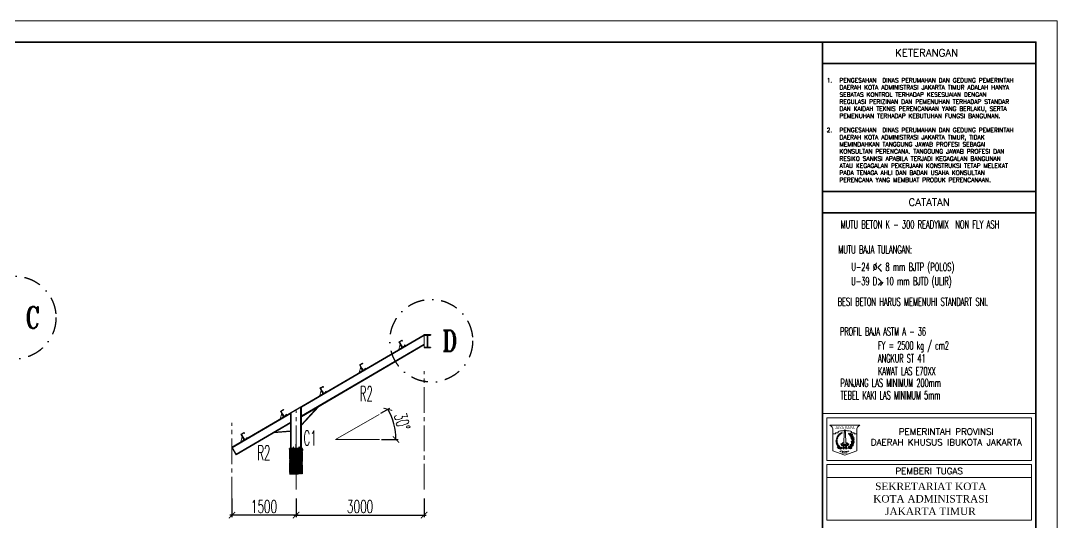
# Model space of a CAD drawing. Header units: inches. Extents: x 266054 to 836293, y -258454 to -102650.
# Drawn here: x 373188 to 397465, y -242691 to -230941 of the extents above; entities that cross this region are included whole.
import ezdxf
from ezdxf.enums import TextEntityAlignment as Align

# ---------------------------------------------------------------- set-up
doc = ezdxf.new("R2010")
doc.units = ezdxf.units.IN
doc.header["$LTSCALE"] = 800
doc.header["$MEASUREMENT"] = 0
for name, pattern in [('CENTER2', [1.125, 0.75, -0.125, 0.125, -0.125]), ('DASHDOT', [1, 0.5, -0.25, 0, -0.25]), ('HIDDEN', [0.375, 0.25, -0.125])]:
    doc.linetypes.add(name, pattern=pattern)
for name, color, linetype in [('03-GRS', 3, 'Continuous'), ('Balok', 4, 'HIDDEN'), ('HAT', 8, 'Continuous'), ('KOL', 5, 'Continuous'), ('LOGO', 7, 'Continuous'), ('TEXT', 4, 'Continuous'), ('TEXT1', 7, 'Continuous'), ('TXT', 7, 'Continuous'), ('WF', 3, 'Continuous')]:
    doc.layers.add(name, color=color, linetype=linetype)
for name, color, linetype, lineweight in [('ars', 11, 'Continuous', 0), ('AS', 8, 'CENTER2', 5), ('atap', 7, 'Continuous', 20), ('DIM', 251, 'Continuous', 0), ('DM', 8, 'Continuous', 5), ('GRS KOP', 1, 'Continuous', 35), ('hacht', 8, 'Continuous', 5), ('kop', 7, 'Continuous', 20), ('TX1', 7, 'Continuous', 0)]:
    doc.layers.add(name, color=color, linetype=linetype, lineweight=lineweight)
doc.styles.add('BARU', font='arial.ttf')
doc.styles.add('DICK STYLE 100', font='romans.shx', dxfattribs={"width": 0.6, "height": 300})
doc.styles.add('ROMAND', font='romant.shx', dxfattribs={"width": 0.75, "height": 300})
doc.styles.add('ROMANS', font='romans.shx', dxfattribs={"width": 0.8, "height": 0.25})
doc.styles.get("Standard").update_dxf_attribs({"font": 'romans.shx'})
doc.dimstyles.new('100 A', dxfattribs={"dimtxt": 250, "dimasz": 150, "dimexe": 50, "dimexo": 50, "dimgap": 50, "dimtad": 1, "dimdec": 0, "dimrnd": 1, "dimtxsty": 'DICK STYLE 100', "dimblk": 'ARCHTICK', "dimcen": 100, "dimdle": 50, "dimclrd": 18, "dimclre": 18, "dimclrt": 7, "dimadec": 0, "dimazin": 2, "dimtfac": 1, "dimtdec": 0, "dimtix": 1, "dimtmove": 0, "dimatfit": 3, "dimfxl": 0, "dimarcsym": 0})

# ---------------------------------------------------------------- blocks, each defined once
blk = doc.blocks.new('_ArchTick')
at = {"layer": 'LOGO', "color": 0, "const_width": 0.15}
blk.add_lwpolyline([(-0.5, -0.5), (0.5, 0.5)], dxfattribs=at)
blk = doc.blocks.new('*D196')
at = {"layer": 'Defpoints', "color": 0, "ltscale": 5}
for p in [(378136, -242087), (379636, -242087), (378136, -242523)]:
    blk.add_point(p, dxfattribs=at)
at = {"layer": 'hacht', "color": 18, "lineweight": -2, "ltscale": 5}
for p, q in [((378136, -242137), (378136, -242573)), ((379636, -242137), (379636, -242573)), ((379686, -242523), (378086, -242523))]:
    blk.add_line(p, q, dxfattribs=at)
at = {"layer": 'hacht', "color": 18, "lineweight": -2, "ltscale": 5, "xscale": 150, "yscale": 150, "zscale": 150, "rotation": 180}
blk.add_blockref('_ArchTick', (378136, -242523), dxfattribs=at)
at = {"layer": 'hacht', "color": 18, "lineweight": -2, "ltscale": 5, "xscale": 150, "yscale": 150, "zscale": 150}
blk.add_blockref('_ArchTick', (379636, -242523), dxfattribs=at)
at = {"layer": 'hacht', "color": 7, "ltscale": 5, "insert": (378886, -242323), "char_height": 300, "attachment_point": 5, "style": 'DICK STYLE 100'}
blk.add_mtext('1500', dxfattribs=at)
blk = doc.blocks.new('*D197')
at = {"layer": 'Defpoints', "color": 0, "ltscale": 5}
for p in [(379636, -242087), (382636, -242087), (382636, -242523)]:
    blk.add_point(p, dxfattribs=at)
at = {"layer": 'hacht', "color": 18, "lineweight": -2, "ltscale": 5}
for p, q in [((379636, -242137), (379636, -242573)), ((382636, -242137), (382636, -242573)), ((379586, -242523), (382686, -242523))]:
    blk.add_line(p, q, dxfattribs=at)
at = {"layer": 'hacht', "color": 18, "lineweight": -2, "ltscale": 5, "xscale": 150, "yscale": 150, "zscale": 150, "rotation": 180}
blk.add_blockref('_ArchTick', (379636, -242523), dxfattribs=at)
at = {"layer": 'hacht', "color": 18, "lineweight": -2, "ltscale": 5, "xscale": 150, "yscale": 150, "zscale": 150}
blk.add_blockref('_ArchTick', (382636, -242523), dxfattribs=at)
at = {"layer": 'hacht', "color": 7, "ltscale": 5, "insert": (381136, -242323), "char_height": 300, "attachment_point": 5, "style": 'DICK STYLE 100'}
blk.add_mtext('3000', dxfattribs=at)
blk = doc.blocks.new('*D209')
at = {"layer": 'Defpoints', "color": 0, "ltscale": 5}
for p in [(381581, -240163), (381954, -240506), (380560, -240752), (380560, -240752), (381589, -240752)]:
    blk.add_point(p, dxfattribs=at)
at = {"layer": 'hacht', "color": 18, "lineweight": -2, "ltscale": 5}
for p, q in [((381624, -240138), (381830, -240019)), ((381639, -240752), (382026, -240752))]:
    blk.add_line(p, q, dxfattribs=at)
blk.add_arc((380560, -240752), 1416, 360, 30, dxfattribs=at)
at = {"layer": 'hacht', "color": 18, "lineweight": -2, "ltscale": 5, "xscale": 150, "yscale": 150, "zscale": 150}
for p, rotation in [((381786, -240044), 119.999999999989), ((381976, -240752), 269.9999999999984)]:
    blk.add_blockref('_ArchTick', p, dxfattribs=dict(at, rotation=rotation))
at = {"layer": 'hacht', "color": 7, "ltscale": 5, "insert": (382121, -240334), "char_height": 300, "attachment_point": 5, "rotation": 285, "style": 'DICK STYLE 100'}
blk.add_mtext('30°', dxfattribs=at)
blk = doc.blocks.new('kop')
at = {"layer": 'ars'}
for p, q in [((74.316, 35.599), (74.29, 35.614)), ((74.328, 35.595), (74.333, 35.581)), ((74.373, 35.526), (74.347, 35.541)), ((74.373, 35.526), (74.375, 35.555)), ((74.395, 35.468), (74.406, 35.457)), ((74.408, 35.467), (74.408, 35.452)), ((74.267, 34.989), (74.296, 34.992)), ((74.332, 35.048), (74.331, 35.078)), ((74.347, 35.066), (74.372, 35.081)), ((74.416, 35.202), (74.401, 35.228)), ((74.429, 35.366), (74.409, 35.388)), ((74.416, 35.202), (74.434, 35.225)), ((74.425, 35.289), (74.43, 35.273)), ((74.429, 35.366), (74.437, 35.394)), ((74.436, 35.304), (74.431, 35.29))]:
    blk.add_line(p, q, dxfattribs=at)
for centre, radius, start, end in [((74.072, 35.315), 0.405, 114.0856, 237.6325), ((73.717, 35.456), 0.0488, 158.8649, 223.3262), ((73.636, 35.44), 0.0488, 338.8649, 43.3262), ((73.667, 35.469), 0.0488, 287.1453, 351.6066), ((73.73, 35.415), 0.0488, 107.1453, 171.6066), ((73.736, 35.493), 0.0488, 150.2996, 214.761), ((73.654, 35.489), 0.0488, 330.2996, 34.761), ((73.743, 35.451), 0.0488, 98.58, 163.0414), ((73.689, 35.513), 0.0488, 278.58, 343.0414), ((73.756, 35.528), 0.0488, 145.7989, 210.2603), ((73.673, 35.531), 0.0488, 325.7989, 30.2603), ((73.71, 35.552), 0.0488, 274.0793, 338.5407), ((73.759, 35.485), 0.0488, 94.0793, 158.5407), ((73.78, 35.56), 0.0488, 139.3679, 203.8292), ((73.698, 35.572), 0.0488, 319.3679, 23.8292), ((73.778, 35.517), 0.0488, 87.6483, 152.1096), ((73.737, 35.589), 0.0488, 267.6483, 332.1096), ((73.807, 35.589), 0.0488, 133.8416, 198.303), ((73.727, 35.609), 0.0488, 313.8416, 18.303), ((73.801, 35.547), 0.0488, 82.122, 146.5834), ((73.767, 35.622), 0.0488, 262.122, 326.5834), ((73.831, 35.612), 0.0439, 126.6239, 191.0853), ((73.761, 35.639), 0.0439, 306.6239, 11.0853), ((73.821, 35.575), 0.0439, 74.9043, 139.3657), ((73.799, 35.646), 0.0439, 254.9043, 319.3657), ((73.848, 35.632), 0.0352, 123.961, 188.4223), ((73.794, 35.656), 0.0352, 303.961, 8.4223), ((73.839, 35.603), 0.0352, 72.2414, 136.7027), ((73.824, 35.66), 0.0352, 252.2414, 316.7027), ((73.821, 35.676), 0.0352, 297.7406, 2.2019), ((73.873, 35.647), 0.0352, 117.7406, 182.2019), ((73.86, 35.619), 0.0352, 66.021, 130.4823), ((73.852, 35.677), 0.0352, 246.021, 310.4823), ((73.892, 35.661), 0.0281, 113.4007, 177.862), ((73.852, 35.688), 0.0281, 293.4007, 357.862), ((73.88, 35.64), 0.0281, 61.6811, 126.1424), ((73.877, 35.687), 0.0281, 241.6811, 306.1424), ((73.876, 35.701), 0.0281, 293.4007, 357.862), ((73.915, 35.674), 0.0281, 113.4007, 177.862), ((73.904, 35.653), 0.0281, 61.6811, 126.1424), ((73.901, 35.7), 0.0281, 241.6811, 306.1424), ((73.911, 35.713), 0.0281, 260.9368, 325.3982), ((73.93, 35.669), 0.0281, 80.9368, 145.3982), ((74.027, 35.315), 0.405, 302.3675, 44.4851), ((74.279, 35.674), 0.0613, 235.5154, 280.6207), ((74.24, 35.613), 0.0507, 1.4248, 71.624), ((74.336, 35.601), 0.0613, 235.5154, 280.6207), ((74.383, 35.652), 0.0795, 151.1819, 225.9956), ((74.296, 35.54), 0.0507, 1.4248, 71.624), ((74.32, 35.44), 0.0795, 20.9123, 95.7261), ((74.387, 35.547), 0.0795, 200.9123, 275.7261), ((74.259, 35.633), 0.0795, 331.1819, 45.9956), ((74.406, 35.596), 0.0507, 162.5946, 232.7938), ((74.333, 35.6), 0.0613, 313.598, 358.7033), ((74.479, 35.504), 0.0795, 133.1999, 208.0136), ((74.354, 35.525), 0.0795, 313.1999, 28.0136), ((74.476, 35.427), 0.0507, 150.0679, 220.2671), ((73.61, 35.253), 0.061, 2.2926, 66.7539), ((73.696, 35.312), 0.061, 182.2926, 246.7539), ((73.623, 35.191), 0.061, 12.6628, 77.1241), ((73.696, 35.264), 0.061, 192.6628, 257.1241), ((73.7, 35.362), 0.061, 172.3995, 236.8608), ((73.607, 35.319), 0.061, 352.3995, 56.8608), ((73.702, 35.225), 0.061, 200.2151, 264.6765), ((73.639, 35.143), 0.061, 20.2151, 84.6765), ((73.711, 35.414), 0.061, 164.619, 229.0804), ((73.612, 35.384), 0.061, 344.619, 49.0804), ((73.715, 35.183), 0.061, 206.1601, 270.6214), ((73.661, 35.095), 0.061, 26.1601, 90.6214), ((73.728, 35.316), 0.061, 120.6799, 185.1412), ((73.636, 35.364), 0.061, 300.6799, 5.1412), ((73.73, 35.271), 0.061, 130.573, 195.0343), ((73.647, 35.424), 0.061, 292.8994, 357.3608), ((73.732, 35.365), 0.061, 112.8994, 177.3608), ((73.632, 35.302), 0.061, 310.573, 15.0343), ((73.738, 35.23), 0.061, 140.9432, 205.4045), ((73.736, 35.145), 0.061, 208.508, 272.9693), ((73.685, 35.055), 0.061, 28.508, 92.9693), ((73.635, 35.243), 0.061, 320.9432, 25.4045), ((73.751, 35.19), 0.061, 140.9432, 205.4045), ((73.649, 35.203), 0.061, 320.9432, 25.4045), ((73.716, 35.015), 0.061, 40.0311, 104.4924), ((73.747, 35.113), 0.061, 220.0311, 284.4924), ((73.768, 35.153), 0.061, 146.9028, 211.3642), ((73.665, 35.155), 0.061, 326.9028, 31.3642), ((73.75, 34.978), 0.061, 49.2006, 113.662), ((73.766, 35.08), 0.061, 229.2006, 293.662), ((73.791, 35.115), 0.061, 146.6953, 211.1566), ((73.688, 35.117), 0.061, 326.6953, 31.1566), ((73.816, 35.084), 0.061, 144.8635, 209.3249), ((73.713, 35.089), 0.061, 324.8635, 29.3249), ((73.785, 34.949), 0.061, 44.4223, 108.8836), ((73.809, 35.049), 0.061, 224.4223, 288.8836), ((73.844, 35.054), 0.061, 144.4903, 208.9516), ((73.741, 35.059), 0.061, 324.4903, 28.9516), ((73.875, 35.031), 0.061, 156.1803, 220.6416), ((73.773, 35.016), 0.061, 336.1803, 40.6416), ((74.361, 35.052), 0.0795, 137.1076, 211.9214), ((74.235, 35.064), 0.0795, 317.1076, 31.9214), ((74.342, 34.969), 0.0507, 83.4432, 153.6424), ((74.332, 35.042), 0.0613, 234.4466, 279.5519), ((74.364, 34.993), 0.0612, 69.8962, 144.7099), ((74.335, 35.085), 0.0612, 249.8962, 324.7099), ((74.377, 35.119), 0.0613, 176.9872, 222.0926), ((74.304, 35.12), 0.0507, 302.8967, 13.0959), ((74.439, 35.186), 0.0795, 153.0891, 227.9029), ((74.422, 35.286), 0.0613, 205.6201, 250.7254), ((74.314, 35.163), 0.0795, 333.0891, 47.9029), ((74.417, 35.449), 0.0613, 217.2288, 262.3342), ((74.423, 35.078), 0.0507, 106.5818, 176.781), ((74.386, 35.141), 0.0613, 257.5851, 302.6905), ((74.458, 35.361), 0.0795, 171.1641, 245.9779), ((74.347, 35.301), 0.0795, 351.1641, 65.9779), ((74.361, 35.403), 0.0507, 343.1383, 53.3375), ((74.357, 35.252), 0.0507, 331.5296, 41.7288), ((74.396, 35.228), 0.0795, 271.02, 345.8338), ((74.475, 35.129), 0.0795, 91.02, 165.8338), ((74.483, 35.241), 0.0507, 128.2781, 198.4773), ((74.425, 35.285), 0.0613, 279.2815, 324.3868), ((74.405, 35.377), 0.0795, 293.3027, 8.1164), ((74.515, 35.315), 0.0795, 113.3027, 188.1164), ((74.406, 35.447), 0.0613, 301.0712, 346.1766)]:
    blk.add_arc(centre, radius, start, end, dxfattribs=at)
at = {"layer": 'ars', "color": 11}
for centre, radius, start, end in [((74.285, 34.995), 0.0613, 158.8696, 203.9749), ((74.216, 35.02), 0.0507, 284.779, 354.9783), ((74.235, 34.986), 0.016, 270, 302.3675)]:
    blk.add_arc(centre, radius, start, end, dxfattribs=at)
at = {"layer": 'ars'}
for points, start_tangent, end_tangent in [([(74.256, 35.651), (74.261, 35.634), (74.244, 35.624), (74.224, 35.623), (74.22, 35.64), (74.234, 35.661), (74.239, 35.672), (74.256, 35.663), (74.256, 35.651)], (0.714442, -0.699695), (0.714442, -0.699695)), ([(74.313, 35.578), (74.318, 35.561), (74.301, 35.551), (74.281, 35.55), (74.277, 35.567), (74.29, 35.588), (74.296, 35.599), (74.312, 35.589), (74.313, 35.578)], (0.714442, -0.699695), (0.714442, -0.699695)), ([(74.388, 35.435), (74.388, 35.416), (74.369, 35.412), (74.349, 35.418), (74.351, 35.435), (74.37, 35.451), (74.378, 35.459), (74.391, 35.445), (74.388, 35.435)], (0.458819, -0.88853), (0.458819, -0.88853)), ([(74.365, 35.605), (74.376, 35.591), (74.394, 35.598), (74.407, 35.615), (74.395, 35.627), (74.37, 35.629), (74.358, 35.631), (74.356, 35.612), (74.365, 35.605)], (0.149901, -0.988701), (0.149901, -0.988701)), ([(74.438, 35.445), (74.446, 35.429), (74.465, 35.432), (74.481, 35.445), (74.473, 35.46), (74.449, 35.467), (74.438, 35.472), (74.431, 35.453), (74.438, 35.445)], (-0.068112, -0.997678), (-0.068112, -0.997678)), ([(74.257, 35.013), (74.242, 35.004), (74.228, 35.018), (74.222, 35.037), (74.238, 35.045), (74.261, 35.037), (74.273, 35.034), (74.268, 35.016), (74.257, 35.013)], (-0.515761, -0.856733), (-0.515761, -0.856733)), ([(74.345, 35.127), (74.333, 35.113), (74.316, 35.122), (74.305, 35.139), (74.317, 35.151), (74.342, 35.151), (74.354, 35.152), (74.355, 35.133), (74.345, 35.127)], (-0.223771, -0.974642), (-0.223771, -0.974642)), ([(74.343, 35.011), (74.331, 34.997), (74.342, 34.981), (74.36, 34.972), (74.371, 34.985), (74.367, 35.01), (74.367, 35.022), (74.348, 35.021), (74.343, 35.011)], (-0.942817, -0.33331), (-0.942817, -0.33331)), ([(74.39, 35.277), (74.386, 35.26), (74.366, 35.259), (74.348, 35.269), (74.353, 35.285), (74.375, 35.297), (74.385, 35.303), (74.395, 35.287), (74.39, 35.277)], (0.270637, -0.962681), (0.270637, -0.962681)), ([(74.408, 35.117), (74.403, 35.1), (74.419, 35.089), (74.439, 35.088), (74.443, 35.104), (74.431, 35.126), (74.426, 35.137), (74.409, 35.128), (74.408, 35.117)], (-0.735998, -0.676983), (-0.735998, -0.676983)), ([(74.454, 35.272), (74.455, 35.253), (74.474, 35.25), (74.494, 35.256), (74.492, 35.273), (74.472, 35.288), (74.463, 35.297), (74.451, 35.282), (74.454, 35.272)], (-0.433585, -0.901113), (-0.433585, -0.901113))]:
    blk.add_spline(points, degree=3, dxfattribs=dict(at, start_tangent=start_tangent, end_tangent=end_tangent))
for points in [[(74.24, 34.97), (74.265, 34.975), (74.316, 34.973), (74.354, 34.955)], [(74.24, 34.97), (74.263, 34.959), (74.313, 34.947), (74.354, 34.955)]]:
    blk.add_spline(points, degree=3, dxfattribs=at)
at = {"layer": 'GRS KOP'}
for p, q in [((73, 1), (73, 54)), ((83, 1), (83, 54)), ((73, 53), (83, 53)), ((73, 47), (83, 47)), ((73, 46), (83, 46))]:
    blk.add_line(p, q, dxfattribs=at)
blk.add_lwpolyline([(1, 54), (83, 54), (83, 1), (1, 1)], close=True, dxfattribs=at)
at = {"layer": 'kop', "color": 7}
for p, q in [((84, 55), (0, 55)), ((84, 55), (84, 0)), ((84, 55), (84, 0)), ((73.999, 35.69), (74.099, 35.69)), ((74.019, 35.67), (73.999, 35.23)), ((74.029, 35.698), (74.069, 35.698)), ((74.079, 35.67), (74.099, 35.23)), ((73.869, 35.17), (73.919, 35.17)), ((73.869, 35.17), (73.889, 35.09)), ((73.889, 35.09), (74.209, 35.09)), ((73.919, 35.23), (73.919, 35.228)), ((73.919, 35.23), (73.999, 35.23)), ((73.919, 35.228), (73.924, 35.228)), ((73.919, 35.17), (73.929, 35.13)), ((73.929, 35.13), (74.17, 35.13)), ((73.989, 35.15), (74.029, 35.15)), ((74.069, 35.15), (74.109, 35.15)), ((74.099, 35.23), (74.18, 35.23)), ((74.17, 35.13), (74.18, 35.17)), ((74.175, 35.228), (74.18, 35.228)), ((74.18, 35.23), (74.18, 35.228)), ((74.18, 35.17), (74.229, 35.17)), ((74.209, 35.09), (74.229, 35.17))]:
    blk.add_line(p, q, dxfattribs=at)
at = {"layer": 'kop'}
for p, q in [((83, 36.6), (73, 36.6)), ((73.2, 34.4), (73.2, 36.4)), ((82.8, 36.4), (73.2, 36.4)), ((82.8, 34.4), (82.8, 36.4)), ((82.8, 34.4), (73.2, 34.4)), ((73.2, 31.6), (73.2, 34.2)), ((82.8, 34.2), (73.2, 34.2)), ((82.8, 31.6), (82.8, 34.2)), ((82.8, 33.6), (73.2, 33.6)), ((82.8, 31.6), (73.2, 31.6))]:
    blk.add_line(p, q, dxfattribs=at)
at = {"layer": 'kop', "color": 5}
for p, q in [((74.749, 36.05), (73.35, 36.05)), ((73.489, 35.81), (73.489, 34.85)), ((73.489, 35.65), (73.609, 35.65)), ((73.609, 35.69), (73.609, 35.65)), ((73.609, 35.69), (73.729, 35.69)), ((73.729, 35.73), (73.729, 35.69)), ((74.369, 35.73), (74.369, 35.69)), ((74.489, 35.69), (74.369, 35.69)), ((74.489, 35.69), (74.489, 35.65)), ((74.609, 35.65), (74.489, 35.65)), ((74.609, 35.81), (74.609, 34.85)), ((74.019, 34.95), (73.965, 35.022)), ((74.049, 34.986), (73.997, 35.046)), ((74.049, 34.986), (74.101, 35.046)), ((74.079, 34.95), (74.133, 35.022)), ((73.489, 34.85), (74.049, 34.65)), ((74.019, 34.95), (74.004, 34.93)), ((74.049, 34.65), (74.609, 34.85)), ((74.079, 34.95), (74.094, 34.93))]:
    blk.add_line(p, q, dxfattribs=at)
at = {"layer": 'kop', "color": 7}
for points in [[(74.029, 35.698), (74.027, 35.701), (74.025, 35.704), (74.024, 35.707), (74.023, 35.71), (74.022, 35.713), (74.021, 35.715), (74.021, 35.718), (74.02, 35.72), (74.02, 35.723), (74.02, 35.725), (74.02, 35.728), (74.02, 35.731), (74.021, 35.733), (74.021, 35.736), (74.022, 35.738), (74.023, 35.741), (74.025, 35.743), (74.026, 35.746), (74.028, 35.749), (74.031, 35.753), (74.034, 35.758), (74.038, 35.763), (74.043, 35.77), (74.049, 35.778)], [(74.069, 35.698), (74.072, 35.701), (74.074, 35.704), (74.075, 35.707), (74.076, 35.71), (74.077, 35.713), (74.078, 35.715), (74.078, 35.718), (74.079, 35.72), (74.079, 35.723), (74.079, 35.725), (74.079, 35.728), (74.079, 35.731), (74.078, 35.733), (74.077, 35.736), (74.077, 35.738), (74.076, 35.741), (74.074, 35.743), (74.073, 35.746), (74.071, 35.749), (74.068, 35.753), (74.065, 35.758), (74.061, 35.763), (74.056, 35.77), (74.049, 35.778)]]:
    blk.add_lwpolyline(points, dxfattribs=at)
at = {"layer": 'kop', "color": 1}
blk.add_lwpolyline([(73.864, 34.97), (74.235, 34.97)], close=True, dxfattribs=at)
at = {"layer": 'kop', "color": 5}
for points in [[(74.004, 34.97), (73.974, 34.93)], [(74.094, 34.97), (74.124, 34.93)]]:
    blk.add_lwpolyline(points, dxfattribs=at)
for centre, radius, start, end in [((73.214, 35.81), 0.276, 0, 60.5129), ((74.885, 35.81), 0.276, 119.4871, 180), ((73.769, 35.73), 0.04, 90, 180), ((74.329, 35.73), 0.04, 0, 90), ((73.981, 35.034), 0.02, 36.8699, 216.8699), ((74.117, 35.034), 0.02, 323.1301, 143.1301)]:
    blk.add_arc(centre, radius, start, end, dxfattribs=at)
at = {"layer": 'kop', "color": 7}
for centre, radius, start, end in [((73.992, 35.663), 0.0283, 15, 75), ((74.107, 35.663), 0.0283, 105, 165), ((73.874, 35.119), 0.12, 15, 65.3894), ((74.049, 35.15), 0.02, 0, 180), ((74.225, 35.119), 0.12, 114.6106, 165)]:
    blk.add_arc(centre, radius, start, end, dxfattribs=at)
at = {"layer": 'kop', "color": 1}
blk.add_arc((73.864, 34.986), 0.016, 237.6325, 270, dxfattribs=at)
at = {"layer": 'kop', "color": 5}
for points in [[(74.049, 35.83), (74.026, 35.807), (73.995, 35.793), (73.915, 35.782), (73.841, 35.777), (73.769, 35.77)], [(74.049, 35.83), (74.073, 35.807), (74.104, 35.793), (74.184, 35.782), (74.258, 35.777), (74.329, 35.77)], [(73.817, 34.99), (73.8, 34.984), (73.769, 34.992), (73.719, 35.01), (73.685, 35.041)], [(73.833, 34.971), (73.81, 34.967), (73.791, 34.959), (73.758, 34.956), (73.727, 34.964)], [(73.876, 34.965), (73.861, 34.956), (73.828, 34.952), (73.8, 34.952), (73.786, 34.948)], [(73.919, 34.97), (73.899, 34.959), (73.887, 34.947), (73.846, 34.932), (73.828, 34.937)], [(73.907, 34.984), (73.879, 34.986), (73.865, 34.993), (73.845, 34.993)], [(73.919, 34.97), (73.906, 34.996), (73.879, 35.02), (73.876, 35.031)], [(73.809, 34.807), (73.883, 34.844), (73.957, 34.807), (74.044, 34.833), (74.12, 34.809), (74.194, 34.83), (74.244, 34.817)], [(73.914, 34.747), (73.954, 34.759), (73.999, 34.744), (74.049, 34.753), (74.094, 34.744), (74.126, 34.758), (74.151, 34.749)]]:
    blk.add_spline(points, degree=3, dxfattribs=at)
at = {"layer": 'TEXT'}
for p, q in [((75.623, 43.403), (75.76, 43.254)), ((75.835, 42.745), (75.7, 42.589))]:
    blk.add_line(p, q, dxfattribs=at)
at = {"layer": 'kop'}
for s, height, p in [('KETERANGAN ', 0.35, (78, 53.5)), ('CATATAN', 0.35, (78, 46.5)), ('PEMERINTAH PROVINSI', 0.29998, (78.8, 35.75)), ('DAERAH KHUSUS IBUKOTA JAKARTA', 0.29998, (78.8, 35.25)), ('PEMBERI TUGAS', 0.3, (78, 33.9))]:
    blk.add_text(s, height=height, dxfattribs=at).set_placement(p, align=Align.MIDDLE)
at = {"layer": 'kop', "color": 5, "style": 'BARU', "width": 0.9}
blk.add_text('JAYA RAYA', height=0.12, dxfattribs=at).set_placement((74.049, 35.93), align=Align.MIDDLE)
at = {"layer": 'kop', "insert": (73.2, 49.875), "char_height": 0.2, "width": 9.6, "attachment_point": 4}
blk.add_mtext('\\pi-0.6,l0.6,t0.6;1.^IPENGESAHAN  DINAS PERUMAHAN DAN GEDUNG PEMERINTAH DAERAH KOTA ADMINISTRASI JAKARTA TIMUR ADALAH HANYA SEBATAS KONTROL TERHADAP KESESUAIAN DENGAN REGULASI PERIZINAN DAN PEMENUHAN TERHADAP STANDAR DAN KAIDAH TEKNIS PERENCANAAN YANG BERLAKU, SERTA PEMENUHAN TERHADAP KEBUTUHAN FUNGSI BANGUNAN.\\P\\P2.^IPENGESAHAN  DINAS PERUMAHAN DAN GEDUNG PEMERINTAH DAERAH KOTA ADMINISTRASI JAKARTA TIMUR, TIDAK MEMINDAHKAN TANGGUNG JAWAB PROFESI SEBAGAI KONSULTAN PERENCANA. TANGGUNG JAWAB PROFESI DAN RESIKO SANKSI APABILA TERJADI KEGAGALAN BANGUNAN ATAU KEGAGALAN PEKERJAAN KONSTRUKSI TETAP MELEKAT PADA TENAGA AHLI DAN BADAN USAHA KONSULTAN PERENCANA YANG MEMBUAT PRODUK PERENCANAAN.', dxfattribs=at)
at = {"layer": 'kop', "insert": (74.033, 33.359), "char_height": 0.35, "attachment_point": 1, "style": 'BARU'}
blk.add_mtext_dynamic_manual_height_columns('\\pi1.4375;{\\fRomantic|b0|i0|c2|p2;SEKRETARIAT KOTA\\P\\pi1.3461;KOTA ADMINISTRASI\\P\\pi1.9027;JAKARTA TIMUR}', width=7.94943, gutter_width=1.5, heights=[0], dxfattribs=at)
at = {"layer": 'kop', "style": 'BARU', "flags": 4}
for p, height in [((73.8, 5.4), 0.35), ((80.303, 5.382), 0.25), ((73.8, 4.9), 0.35), ((80.303, 4.882), 0.25), ((73.8, 4.4), 0.35), ((80.303, 4.382), 0.25)]:
    blk.add_attdef('-', p, '', height=height, dxfattribs=at)
at = {"layer": 'kop', "flags": 4}
for tag, p in [('AR-00', (78.057, 2.648)), ('00', (81.238, 2.647))]:
    blk.add_attdef(tag, text='', height=0.35, dxfattribs=at).set_placement(p, align=Align.MIDDLE)
at = {"layer": 'TEXT', "style": 'ROMANS', "width": 0.5}
for s, height, p in [('MUTU BETON K - 300 READYMIX  NON FLY ASH', 0.37163, (73.854, 45.268)), (' BESI BETON HARUS MEMENUHI STANDART SNI.', 0.37163, (73.56, 41.646)), ('PROFIL BAJA ASTM A - 36 ', 0.38138, (73.826, 40.251)), ('FY = 2500 kg / cm2', 0.38138, (75.607, 39.592)), ('ANGKUR ST 41', 0.38138, (75.607, 38.99)), ('KAWAT LAS E70XX', 0.38138, (75.607, 38.393)), ('PANJANG LAS MINIMUM 200mm', 0.38138, (73.845, 37.84)), ('TEBEL KAKI LAS MINIMUM 5mm', 0.38138, (73.845, 37.26))]:
    blk.add_text(s, height=height, dxfattribs=at).set_placement(p)
for s, p in [('MUTU BAJA TULANGAN:', (75.47, 44.278)), ('U-24 %%C< 8 mm BJTP (POLOS)', (76.767, 43.437)), ('U-39 D> 10 mm BJTD (ULIR)', (76.699, 42.77))]:
    blk.add_text(s, height=0.37163, dxfattribs=at).set_placement(p, align=Align.MIDDLE)
blk = doc.blocks.new('A$C58C93239')
at = {"layer": '03-GRS'}
for p, q in [((-662, 1348), (-12, 1721)), ((-662, 1348), (-12, 1721)), ((83, 46), (-662, 1348)), ((83, 46), (-662, 1348)), ((-619, 1336), (-23, 1677)), ((-619, 1336), (-23, 1677)), ((94, 90), (-619, 1336)), ((94, 90), (-619, 1336)), ((-444, 805), (-374, 845)), ((-444, 805), (-374, 845)), ((3, 24), (-444, 805)), ((3, 24), (-444, 805)), ((-267, 399), (-74, 510)), ((-267, 399), (-74, 510)), ((60, 1531), (-23, 1677)), ((60, 1531), (-23, 1677)), ((88, 1547), (-12, 1721)), ((88, 1547), (-12, 1721)), ((60, 1531), (88, 1547)), ((60, 1531), (88, 1547)), ((83, 46), (734, 419)), ((83, 46), (734, 419)), ((122, -23), (83, 46)), ((122, -23), (83, 46)), ((94, 90), (690, 431)), ((94, 90), (690, 431)), ((606, 577), (634, 593)), ((606, 577), (634, 593)), ((690, 431), (606, 577)), ((690, 431), (606, 577)), ((734, 419), (634, 593)), ((734, 419), (634, 593)), ((-785, -450), (-4, -3)), ((-785, -450), (-4, -3)), ((-746, -520), (-785, -450)), ((-746, -520), (-785, -450)), ((-746, -520), (122, -23)), ((-746, -520), (122, -23))]:
    blk.add_line(p, q, dxfattribs=at)
blk.add_ellipse((-14, 14), major_axis=(-14.1, 14.1), ratio=1, start_param=2.8759802, end_param=4.4467765, dxfattribs=at)
blk.add_ellipse((-14, 14), major_axis=(-14.1, 14.1), ratio=1, start_param=2.8759802, end_param=4.4467765, dxfattribs=at)
at = {"layer": 'atap', "color": 2}
for p, q in [((-444, 805), (-785, -450)), ((-327, 503), (-133, 614)), ((-327, 503), (-267, 399)), ((-267, 399), (-74, 510)), ((-208, 295), (-14, 406)), ((-208, 295), (-14, 406)), ((-208, 295), (-148, 191)), ((-148, 191), (46, 302)), ((-133, 614), (-74, 510)), ((-14, 406), (46, 302))]:
    blk.add_line(p, q, dxfattribs=at)
blk = doc.blocks.new('GORDING 150')
at = {"layer": 'Balok', "color": 1, "ltscale": 0.5, "xscale": 0.09999999997671699, "yscale": 0.09999999997671699, "zscale": 0.09999999997671699}
blk.add_blockref('A$C58C93239', (13, -48), dxfattribs=at)

msp = doc.modelspace()

# ---------------------------------------------------------------- hatches: boundary and pattern name
at = {"layer": 'hacht', "ltscale": 0.01}
h = msp.add_hatch(dxfattribs=at)
h.set_pattern_fill('ANSI37,_O', color=256, scale=5)
h.set_pattern_definition([(45, (-1706808.258, -614038.783), (-11.22532015, 11.22532015), []), (135, (-1706808.258, -614038.783), (-11.22532015, -11.22532015), [])])
h.paths.add_polyline_path([(379485.8, -241559.7), (379785.8, -241559.7), (379785.8, -241009.7), (379485.8, -241009.7)])
at = {"layer": 'HAT'}
h = msp.add_hatch(dxfattribs=at)
h.set_pattern_fill('ANSI31', color=256, scale=100, style=0)
h.set_pattern_definition([(45, (-115589.396, -167907.863), (-8.83883476, 8.83883476), [])])
h.paths.add_polyline_path([(379729.9, -240979.7), (379541.9, -240979.7), (379541.9, -241009.7), (379729.9, -241009.7)])
h.paths.add_polyline_path([(379485.8, -240979.7), (379485.8, -241009.7), (379529.9, -241009.7), (379529.9, -240979.7)])
h.paths.add_polyline_path([(379785.8, -241009.7), (379785.8, -240979.7), (379741.9, -240979.7), (379741.9, -241009.7)])

# ---------------------------------------------------------------- linework, layer by layer
at = {"color": 8}
for p, q in [((379485.8, -240979.7), (379485.8, -241009.7)), ((379785.8, -240979.7), (379785.8, -241009.7))]:
    msp.add_line(p, q, dxfattribs=at)
at = {"linetype": 'DASHDOT'}
for centre in [(373044.7, -237894.7), (382803.5, -238437.5)]:
    msp.add_circle(centre, 968.4, dxfattribs=at)
at = {"layer": 'AS'}
for p, q in [((382635.8, -241924.7), (382635.8, -239153)), ((379635.8, -241924.7), (379635.8, -240059.7)), ((378135.8, -242228.3), (378135.8, -240363.3))]:
    msp.add_line(p, q, dxfattribs=at)
at = {"layer": 'Balok'}
msp.add_lwpolyline([(379485.8, -241559.7), (379785.8, -241559.7), (379785.8, -241009.7), (379485.8, -241009.7)], close=True, dxfattribs=at)
at = {"layer": 'DIM', "color": 0, "linetype": 'Continuous'}
for p, q in [((379640.8, -240859.7), (379630.8, -240859.7)), ((379630.8, -240959.7), (379630.8, -240859.7)), ((379640.8, -240959.7), (379640.8, -240859.7))]:
    msp.add_line(p, q, dxfattribs=at)
at = {"layer": 'DM'}
for p, q in [((379579.4, -240932.1), (379567.4, -240932.9)), ((379579.4, -240933.7), (379567.4, -240934.5)), ((379567.4, -240936), (379579.4, -240935.3)), ((379567.4, -240937.6), (379579.4, -240936.9)), ((379567.4, -240939.1), (379579.4, -240938.5)), ((379567.4, -240940.7), (379579.4, -240940.1)), ((379567.4, -240942.3), (379579.4, -240941.7)), ((379567.4, -240943.9), (379579.4, -240943.3)), ((379567.4, -240945.4), (379579.4, -240944.9)), ((379567.4, -240947), (379579.4, -240946.5)), ((379567.4, -240948.6), (379579.4, -240948.1)), ((379567.4, -240950.2), (379579.4, -240949.7)), ((379567.4, -240951.7), (379579.4, -240951.3)), ((379578.6, -240932.9), (379568.2, -240933.6)), ((379578.6, -240934.5), (379568.2, -240935.2)), ((379568.2, -240936.7), (379578.6, -240936.1)), ((379568.2, -240938.3), (379578.6, -240937.7)), ((379568.2, -240939.9), (379578.6, -240939.3)), ((379568.2, -240941.5), (379578.6, -240940.9)), ((379568.2, -240943), (379578.6, -240942.5)), ((379568.2, -240944.6), (379578.6, -240944.1)), ((379568.2, -240946.2), (379578.6, -240945.7)), ((379568.2, -240947.8), (379578.6, -240947.3)), ((379568.2, -240949.3), (379578.6, -240948.9)), ((379568.2, -240950.9), (379578.6, -240950.5)), ((379716.9, -240932.1), (379704.9, -240932.9)), ((379716.9, -240933.7), (379704.9, -240934.5)), ((379704.9, -240936), (379716.9, -240935.3)), ((379704.9, -240937.6), (379716.9, -240936.9)), ((379704.9, -240939.1), (379716.9, -240938.5)), ((379704.9, -240940.7), (379716.9, -240940.1)), ((379704.9, -240942.3), (379716.9, -240941.7)), ((379704.9, -240943.9), (379716.9, -240943.3)), ((379704.9, -240945.4), (379716.9, -240944.9)), ((379704.9, -240947), (379716.9, -240946.5)), ((379704.9, -240948.6), (379716.9, -240948.1)), ((379704.9, -240950.2), (379716.9, -240949.7)), ((379704.9, -240951.7), (379716.9, -240951.3)), ((379716.1, -240932.9), (379705.7, -240933.6)), ((379716.1, -240934.5), (379705.7, -240935.2)), ((379705.7, -240936.7), (379716.1, -240936.1)), ((379705.7, -240938.3), (379716.1, -240937.7)), ((379705.7, -240939.9), (379716.1, -240939.3)), ((379705.7, -240941.5), (379716.1, -240940.9)), ((379705.7, -240943), (379716.1, -240942.5)), ((379705.7, -240944.6), (379716.1, -240944.1)), ((379705.7, -240946.2), (379716.1, -240945.7)), ((379705.7, -240947.8), (379716.1, -240947.3)), ((379705.7, -240949.3), (379716.1, -240948.9)), ((379705.7, -240950.9), (379716.1, -240950.5))]:
    msp.add_line(p, q, dxfattribs=at)
at = {"layer": 'hacht', "ltscale": 5}
for p, q in [((382635.8, -238304), (382635.8, -238586)), ((382707.8, -238445), (382713.8, -238445)), ((380560.2, -240752.2), (381580.5, -240163.1)), ((380560.2, -240752.2), (381589, -240752.2))]:
    msp.add_line(p, q, dxfattribs=at)
at = {"layer": 'KOL'}
for p, q in [((379785.8, -240959.7), (379485.8, -240959.7)), ((379485.8, -240979.7), (379485.8, -240959.7)), ((379785.8, -240979.7), (379485.8, -240979.7)), ((379785.8, -241009.7), (379485.8, -241009.7)), ((379785.8, -240979.7), (379785.8, -240959.7))]:
    msp.add_line(p, q, dxfattribs=at)
at = {"layer": 'TEXT1'}
for points in [[(379559.4, -240959.7), (379559.4, -240958.1), (379587.4, -240958.1), (379587.4, -240959.7)], [(379568.4, -240952.8), (379564.7, -240952.1), (379563.4, -240952.8), (379563.4, -240957.3), (379564.7, -240958.1), (379568.4, -240957.3)], [(379563.4, -240952.1), (379563.4, -240958.1), (379583.4, -240958.1), (379583.4, -240952.1)], [(379575.9, -240952.1), (379573.4, -240952.1), (379570.9, -240952.1), (379568.4, -240952.8), (379568.4, -240957.3), (379570.9, -240958.1), (379573.4, -240958.1), (379575.9, -240958.1), (379578.4, -240957.3), (379578.4, -240952.8)], [(379578.4, -240952.8), (379582.2, -240952.1), (379583.4, -240952.8), (379583.4, -240957.3), (379582.2, -240958.1), (379578.4, -240957.3)], [(379696.9, -240959.7), (379696.9, -240958.1), (379724.9, -240958.1), (379724.9, -240959.7)], [(379705.9, -240952.8), (379702.2, -240952.1), (379700.9, -240952.8), (379700.9, -240957.3), (379702.2, -240958.1), (379705.9, -240957.3)], [(379720.9, -240952.1), (379720.9, -240958.1), (379700.9, -240958.1), (379700.9, -240952.1)], [(379708.4, -240952.1), (379710.9, -240952.1), (379713.4, -240952.1), (379715.9, -240952.8), (379715.9, -240957.3), (379713.4, -240958.1), (379710.9, -240958.1), (379708.4, -240958.1), (379705.9, -240957.3), (379705.9, -240952.8)], [(379715.9, -240952.8), (379719.7, -240952.1), (379720.9, -240952.8), (379720.9, -240957.3), (379719.7, -240958.1), (379715.9, -240957.3)]]:
    msp.add_lwpolyline(points, close=True, dxfattribs=at)
for points in [[(379578.7, -240952.1), (379579.4, -240951.3), (379578.6, -240950.5), (379579.4, -240949.7), (379578.6, -240948.9), (379579.4, -240948.1), (379578.6, -240947.3), (379579.4, -240946.5), (379578.6, -240945.7), (379579.4, -240944.9), (379578.6, -240944.1), (379579.4, -240943.3), (379578.6, -240942.5), (379579.4, -240941.7), (379578.6, -240940.9), (379579.4, -240940.1), (379578.6, -240939.3), (379579.4, -240938.5), (379578.6, -240937.7), (379579.4, -240936.9), (379578.6, -240936.1), (379579.4, -240935.3), (379578.6, -240934.5), (379579.4, -240933.7), (379578.6, -240932.9), (379579.4, -240932.1), (379568.2, -240932.1), (379567.4, -240932.9), (379568.2, -240933.6), (379567.4, -240934.5), (379568.2, -240935.2), (379567.4, -240936), (379568.2, -240936.7), (379567.4, -240937.6), (379568.2, -240938.3), (379567.4, -240939.1), (379568.2, -240939.9), (379567.4, -240940.7), (379568.2, -240941.5), (379567.4, -240942.3), (379568.2, -240943), (379567.4, -240943.9), (379568.2, -240944.6), (379567.4, -240945.4), (379568.2, -240946.2), (379567.4, -240947), (379568.2, -240947.8), (379567.4, -240948.6), (379568.2, -240949.3), (379567.4, -240950.2), (379568.2, -240950.9), (379567.4, -240951.7), (379567.8, -240952.1)], [(379567.4, -240952.1), (379567.4, -241495.1)], [(379579.4, -240959.7), (379579.4, -240952.1)], [(379579.4, -241495.1), (379579.4, -240979.7)], [(379716.2, -240952.1), (379716.9, -240951.3), (379716.1, -240950.5), (379716.9, -240949.7), (379716.1, -240948.9), (379716.9, -240948.1), (379716.1, -240947.3), (379716.9, -240946.5), (379716.1, -240945.7), (379716.9, -240944.9), (379716.1, -240944.1), (379716.9, -240943.3), (379716.1, -240942.5), (379716.9, -240941.7), (379716.1, -240940.9), (379716.9, -240940.1), (379716.1, -240939.3), (379716.9, -240938.5), (379716.1, -240937.7), (379716.9, -240936.9), (379716.1, -240936.1), (379716.9, -240935.3), (379716.1, -240934.5), (379716.9, -240933.7), (379716.1, -240932.9), (379716.9, -240932.1), (379705.7, -240932.1), (379704.9, -240932.9), (379705.7, -240933.6), (379704.9, -240934.5), (379705.7, -240935.2), (379704.9, -240936), (379705.7, -240936.7), (379704.9, -240937.6), (379705.7, -240938.3), (379704.9, -240939.1), (379705.7, -240939.9), (379704.9, -240940.7), (379705.7, -240941.5), (379704.9, -240942.3), (379705.7, -240943), (379704.9, -240943.9), (379705.7, -240944.6), (379704.9, -240945.4), (379705.7, -240946.2), (379704.9, -240947), (379705.7, -240947.8), (379704.9, -240948.6), (379705.7, -240949.3), (379704.9, -240950.2), (379705.7, -240950.9), (379704.9, -240951.7), (379705.3, -240952.1)], [(379704.9, -240959.7), (379704.9, -240952.1)], [(379704.9, -241495.1), (379704.9, -240979.7)], [(379716.9, -240952.1), (379716.9, -241495.1)]]:
    msp.add_lwpolyline(points, dxfattribs=at)
at = {"layer": 'TXT', "color": 3}
for p, q in [((382635.8, -238304), (382635.8, -238295)), ((382635.8, -238295), (382785.8, -238295)), ((382635.8, -238304), (382707.8, -238304)), ((382707.8, -238304), (382707.8, -238586)), ((382713.8, -238304), (382785.8, -238304)), ((382713.8, -238304), (382713.8, -238586)), ((382785.8, -238295), (382785.8, -238304)), ((382635.8, -238586), (382635.8, -238595)), ((382635.8, -238586), (382707.8, -238586)), ((382635.8, -238595), (382785.8, -238595)), ((382713.8, -238586), (382785.8, -238586)), ((382785.8, -238586), (382785.8, -238595))]:
    msp.add_line(p, q, dxfattribs=at)
at = {"layer": 'WF', "ltscale": 10}
for p, q in [((382635.8, -238304), (378135.8, -240937.5)), ((382635.8, -238314.5), (379760.8, -239996.9)), ((382635.8, -238526.5), (379760.8, -240209)), ((382635.8, -238535.8), (379760.8, -240218.2)), ((379745.8, -240959.7), (379745.8, -239995.3)), ((379760.3, -240418.5), (380160.3, -239984.4)), ((379760.3, -240406.7), (380136.7, -239998.2)), ((379760.8, -240959.7), (379760.8, -239986.5)), ((379510.8, -240142.1), (378139.8, -240944.4)), ((379510.8, -240959.7), (379510.8, -240132.8)), ((379525.8, -240959.7), (379525.8, -240124)), ((379510.8, -240355.3), (378232.8, -241103.2)), ((379510.8, -240364.5), (378236.8, -241110.1)), ((379510.1, -240564.9), (379110.1, -240599)), ((379510.1, -240556.9), (379126.2, -240589.6)), ((378135.8, -240937.5), (378236.8, -241110.1))]:
    msp.add_line(p, q, dxfattribs=at)

# ---------------------------------------------------------------- block references
at = {"layer": 'kop', "xscale": 500, "yscale": 500, "zscale": 500}
msp.add_blockref('kop', (355464.9, -258441), dxfattribs=at)
at = {"layer": 'WF', "linetype": 'Continuous', "ltscale": 5, "rotation": 0.2184740067859359}
for p in [(382106.6, -238548.9), (381181.6, -239090.2), (380256.6, -239631.5), (379331.6, -240172.8), (378406.6, -240714.1)]:
    msp.add_blockref('GORDING 150', p, dxfattribs=at)

# ---------------------------------------------------------------- texts
at = {"layer": 'TEXT', "style": 'ROMANS', "width": 0.5}
for s, p in [('R2', (381128, -239674.9)), ('C1', (379810, -240717.8)), ('R2', (378728.4, -241064.5))]:
    msp.add_text(s, height=350, dxfattribs=at).set_placement(p, align=Align.MIDDLE_LEFT)
at = {"layer": 'TX1', "style": 'ROMAND', "width": 0.75}
for s, p in [('C', (373299.3, -238143.8)), ('D', (383058.2, -238686.6))]:
    msp.add_text(s, height=500, dxfattribs=at).set_placement(p)

# ---------------------------------------------------------------- dimensions: what is measured, and where the dimension line sits
at = {"layer": 'hacht', "ltscale": 5}
dim = msp.add_angular_dim_2l(base=(381954.4, -240506.4), line1=((380560.2, -240752.2), (381580.5, -240163.1)), line2=((380560.2, -240752.2), (381589, -240752.2)), dimstyle='100 A', dxfattribs=at)
dim.commit()
dim.dimension.update_dxf_attribs({"geometry": '*D209', "text_midpoint": (382120.8, -240334.1)})
dim = msp.add_linear_dim(base=(378135.8, -242523.4), p1=(379635.8, -242086.7), p2=(378135.8, -242086.7), angle=180, dimstyle='100 A', dxfattribs=at)
dim.commit()
dim.dimension.update_dxf_attribs({"geometry": '*D196', "text_midpoint": (378885.8, -242323.4)})
dim = msp.add_linear_dim(base=(382635.8, -242523.4), p1=(379635.8, -242086.7), p2=(382635.8, -242086.7), dimstyle='100 A', dxfattribs=at)
dim.commit()
dim.dimension.update_dxf_attribs({"geometry": '*D197', "text_midpoint": (381135.8, -242323.4)})

doc.saveas('drawing.dxf')
